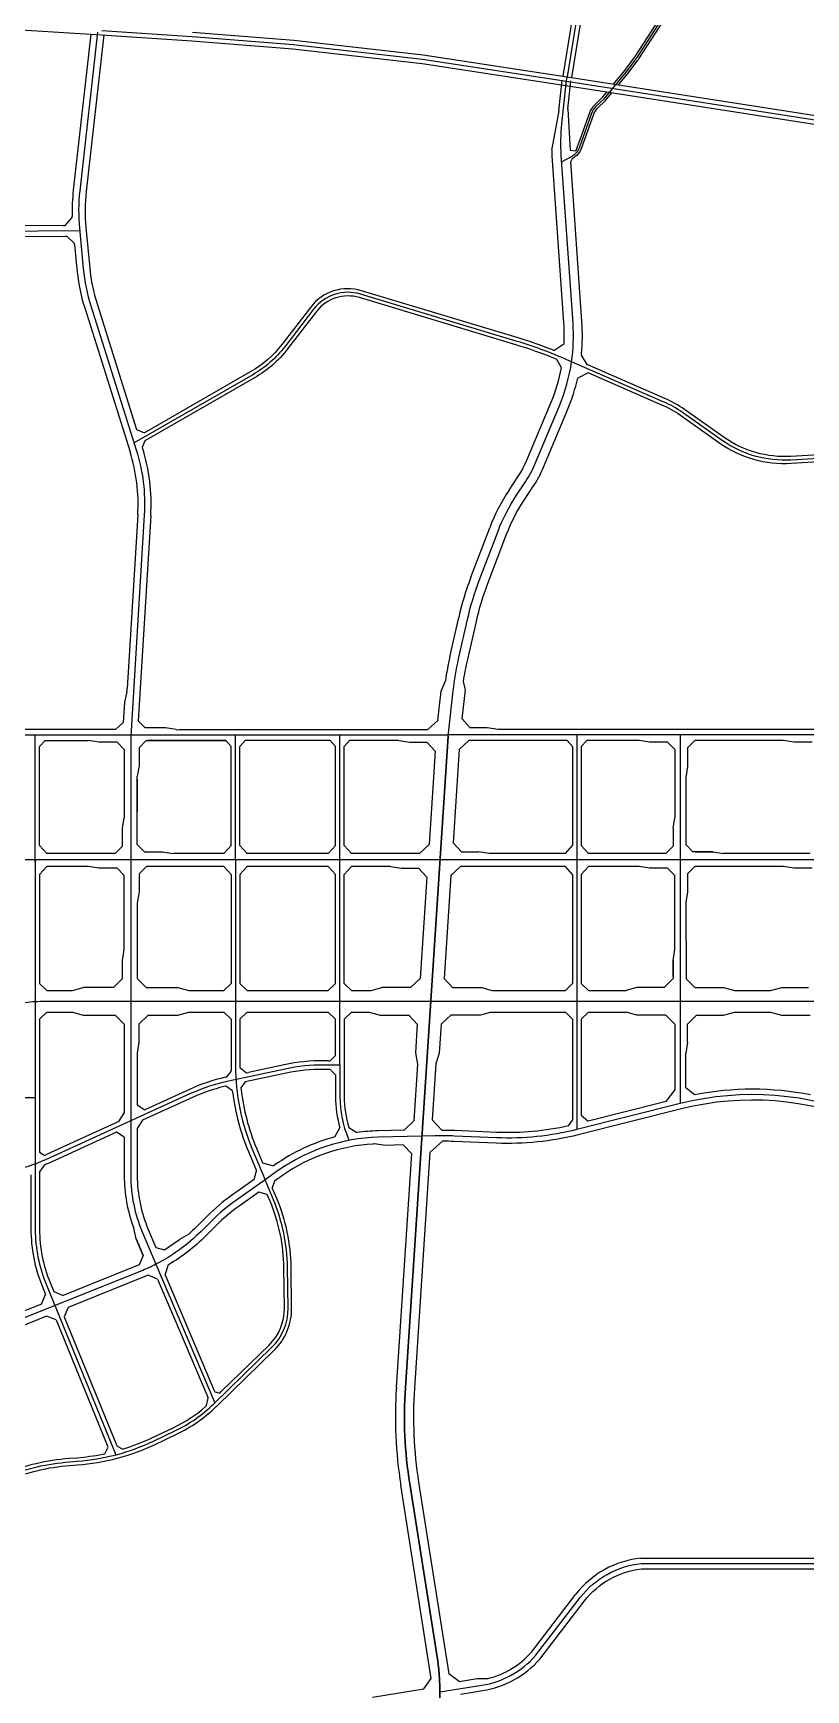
# Model space of a CAD drawing. Extents: x 529262 to 576451, y 2694391 to 2717535.
# Drawn here: x 544176 to 546315, y 2703886 to 2708469 of the extents above; entities that cross this region are included whole.
import ezdxf

# ---------------------------------------------------------------- set-up
doc = ezdxf.new("R2010")
doc.units = 0
doc.layers.add('RD-中线', color=40, linetype='Continuous')
doc.layers.add('RD-红线', color=7, linetype='Continuous')

msp = doc.modelspace()

# ---------------------------------------------------------------- linework, layer by layer
at = {"layer": 'RD-中线', "linetype": 'Continuous', "flags": 128}
for points in [[(545731.58, 2708859.048, -0.0442731), (545727.794, 2708806.159), (545653.962, 2708348.529)], [(544353.78, 2708472.279), (544304.683, 2708032.979, 0.05154768), (544303.831, 2707930.16), (544314.491, 2707817.936, 0.05273594), (544335.396, 2707714.855), (544460.973, 2707316.61, -0.09167627), (544483.212, 2707136.151), (544445.838, 2706524.547)]]:
    msp.add_lwpolyline(points, format="xyb", dxfattribs=at)
at = {"layer": 'RD-中线', "linetype": 'Continuous'}
for points in [[(545756.263, 2708287.869), (545818.22, 2708362.816), (545844.65, 2708398.002, 0.01728267), (545847.42, 2708401.968), (545927.281, 2708525.168), (545966.029, 2708581.979, 0.04719187), (545972.399, 2708593.522), (546003.819, 2708665.825, -0.01988451), (546006.238, 2708670.837), (546008.513, 2708675.108, -0.00101123), (546008.647, 2708675.358, -0.01927111), (546011.383, 2708680.006, -0.06109378), (546016.047, 2708685.627), (546019.021, 2708688.432, -0.06466787), (546025.279, 2708692.965), (546045.57, 2708703.993)], [(545756.263, 2708287.869), (545733.524, 2708266.138, 0.11708557), (545720.962, 2708246.752), (545688.07, 2708154.307, -0.18544048), (545664.737, 2708127.082), (545639.03, 2708113.187)]]:
    msp.add_lwpolyline(points, format="xyb", dxfattribs=at)
at = {"layer": 'RD-中线', "linetype": 'Continuous', "flags": 128}
msp.add_lwpolyline([(544365.941, 2708476.836), (544616.188, 2708460.513), (544895.958, 2708437.751), (545253.827, 2708397.314), (545663.914, 2708334.875), (547407.548, 2708063.644)], dxfattribs=at)
at = {"layer": 'RD-中线'}
for points in [[(545637.725, 2708131.957, -0.04345598), (545639.238, 2708218.692), (545651.771, 2708338.422)], [(545666.158, 2707560.128, 0.05329551), (545670.098, 2707666.344), (545637.725, 2708131.957)], [(544304.566, 2707922.418), (543614.432, 2707916.899, 0.15705368), (543527.124, 2707888.008), (543123.171, 2707592.786, -0.16696846), (542750.486, 2707477.45)], [(545666.158, 2707560.128), (545665.453, 2707560.435), (545647.063, 2707568.422, 0.02931271), (545515.062, 2707616.779), (545081.623, 2707747.323, 0.31135236), (544951.923, 2707705.613), (544871.973, 2707601.74, -0.09870744), (544783.63, 2707524.564), (544454.92, 2707335.806)], [(544514.668, 2702427.905), (544514.668, 2702476.573, -0.14939035), (544565.917, 2702644.272), (545205.154, 2703592.466, 0.19967486), (545295.556, 2703965.712), (545218.116, 2704456.373, -0.05558981), (545206.024, 2704722.107), (545324.422, 2706524.547), (545338.48, 2706650.274, -0.02794185), (545353.35, 2706738.372), (545378.103, 2706847.48, -0.03526835), (545410.723, 2706955.376), (545462.819, 2707092.079, -0.05594113), (545513.914, 2707191.22), (545538.544, 2707228.196, 0.04786355), (545565.613, 2707278.704), (545632.545, 2707438.65, 0.06327395), (545666.158, 2707560.128)], [(545324.422, 2706524.547), (545338.48, 2706650.274, -0.02794185), (545353.35, 2706738.372), (545378.103, 2706847.48, -0.03526835), (545410.723, 2706955.376), (545462.819, 2707092.079, -0.05594113), (545513.914, 2707191.22), (545538.544, 2707228.196, 0.04786355), (545565.613, 2707278.704), (545632.545, 2707438.65, 0.06327395), (545666.158, 2707560.128, 0.06327395)], [(550264.627, 2706079.927), (550191.774, 2706207.589, 0.17765068), (549928.469, 2706429.633), (549778.78, 2706484.097, -0.10921452), (549669.5, 2706553.606), (549519.445, 2706703.269, 0.10073015), (549419.569, 2706769.178), (549151.186, 2706877.159, -0.04934445), (549098.822, 2706904.496), (548663.471, 2707189.563, 0.13001508), (548517.891, 2707237.994), (547833.021, 2707280.91, 0.05508293), (547767.196, 2707277.783), (547531.59, 2707240.358, -0.09681446), (547416.564, 2707244.443), (547074.994, 2707323.888, 0.07215247), (546989.167, 2707331.156), (546273.513, 2707288.463, -0.17005121), (546082.763, 2707342.756), (545973.417, 2707419.862, 0.05114874), (545920.048, 2707449.853), (545666.158, 2707560.128)], [(544445.838, 2706527.547), (543688.152, 2706527.547, -0.0649995), (543525.209, 2706551.842, -0.08317855)], [(544445.838, 2706524.547), (544445.838, 2705795.904), (544445.838, 2705309.208, 0.10080271), (544477.703, 2705152.758), (544515.651, 2705063.464)], [(545324.422, 2706524.547), (545206.024, 2704722.107, 0.05558981), (545218.116, 2704456.373), (545295.556, 2703965.712, -0.19967486), (545205.154, 2703592.466), (544565.917, 2702644.272, 0.14939035), (544514.668, 2702476.573), (544514.668, 2702427.905)], [(546653.454, 2706527.383, 0.00071312), (546652.59, 2706527.41, 0.00750811), (546643.546, 2706527.871), (545324.476, 2706527.871)], [(544181.516, 2706181.904), (544181.516, 2705160.034, 0.09741454), (544211.314, 2705008.538), (544404.566, 2704536.298)], [(544735.699, 2706181.904), (544735.699, 2705612.782, 0.09976663), (544782.539, 2705380.375), (544817.605, 2705296.911)], [(543564.371, 2705708.936), (544167.597, 2705789.526, -0.02417681), (544196.076, 2705790.904), (546653.356, 2705790.904)], [(545024.716, 2705614.253), (544980.533, 2705614.542, 0.05401572), (544873.368, 2705603.64), (544716.743, 2705570.37, 0.05453743), (544613.453, 2705536.339), (544209.946, 2705352.629, -0.06496024), (544110.992, 2705322.29), (543829.193, 2705274.566, -0.04196532), (543762.402, 2705268.95), (543503.541, 2705268.95)], [(545024.716, 2705614.253), (545024.716, 2705527.283, 0.09976663), (545048.135, 2705411.079), (545050.239, 2705406.072)], [(546653.356, 2705397.686), (546486.795, 2705467.962, 0.16263704), (545967.082, 2705507.959, 0.00236721), (545967.082, 2705507.959)], [(545967.082, 2705507.959), (545680.386, 2705436.083, -0.07189609), (545458.386, 2705413.339), (545342.007, 2705418.165, 0.01666647), (545287.358, 2705418.609), (545251.717, 2705417.71)], [(545251.717, 2705417.71), (545130.749, 2705414.66, 0.14838193), (544855.103, 2705323.367), (544817.605, 2705296.911)], [(544817.605, 2705296.911), (544735.532, 2705239.004, 0.04236978), (544670.788, 2705184.567), (544640.278, 2705154.154, -0.07752852), (544515.651, 2705063.464, -0.02311308), (544473.619, 2705044.284), (544473.619, 2705044.284), (544126.068, 2704904.707, -0.08960876), (543847.453, 2704847.315), (543808.879, 2704846.371), (543416.254, 2704836.758), (542135.316, 2704836.758)], [(544678.61, 2704680.013), (544835.823, 2704832.85, 0.20590112), (544881.252, 2704942.313), (544879.825, 2705054.325, 0.09655045), (544840.833, 2705241.627), (544817.605, 2705296.911)], [(543808.879, 2704846.371), (543783.065, 2704648.927, 0.28778754), (543850.228, 2704504.295), (543907.262, 2704467.284, 0.24327477), (544044.405, 2704453.752), (544099.84, 2704475.825, -0.07570448), (544275.828, 2704516.625), (544297.89, 2704518.32, 0.09162716), (544508.666, 2704574.263), (544567.863, 2704602.289, 0.08246346), (544675.523, 2704677.012), (544678.61, 2704680.013)]]:
    msp.add_lwpolyline(points, format="xyb", dxfattribs=at)
for points in [[(545650.346, 2708324.803), (545653.958, 2708348.53)], [(545324.422, 2706527.547), (544445.838, 2706527.547)], [(545681.082, 2706527.547), (545681.082, 2705436.258)], [(545967.082, 2706527.547), (545967.082, 2706175.904), (545967.082, 2705507.959)], [(545024.716, 2705614.253), (545024.716, 2706181.904)], [(543894.544, 2705524.336), (544181.516, 2705524.336)], [(544515.651, 2705063.464), (544678.61, 2704680.013)]]:
    msp.add_lwpolyline(points, dxfattribs=at)
at = {"layer": 'RD-中线', "linetype": 'Continuous', "ltscale": 100}
for points in [[(544181.516, 2706175.904), (544181.516, 2706527.547)], [(544735.699, 2706181.904), (544735.699, 2706527.547)], [(545024.716, 2706181.904), (545024.716, 2706527.547)], [(546653.356, 2706181.904), (543596.737, 2706181.904)]]:
    msp.add_lwpolyline(points, dxfattribs=at)
msp.add_lwpolyline([(545301.617, 2703880.483), (545417.523, 2703898.661, 0.17533419), (545566.582, 2703980.618), (545689.977, 2704141.113, -0.20495126), (545858.795, 2704235.441), (546507.721, 2704235.614, -0.0987924), (546673.041, 2704176.622), (547068.356, 2703946.945, 0.09686381), (547195.315, 2703903.002, 0.09686381)], format="xyb", dxfattribs=at)
at = {"layer": 'RD-红线'}
for p, q in [((544427.838, 2705727.904), (544427.838, 2705481.104)), ((545200.116, 2705393.402), (545149.925, 2705392.136)), ((545200.116, 2705393.402), (545223.469, 2705369.086)), ((545181.078, 2704723.745), (545223.469, 2705369.086)), ((545242.81, 2704460.27), (545326.512, 2703929.937)), ((545858.015, 2704250.441), (546508.806, 2704250.614)), ((545554.995, 2703990.157), (545678.093, 2704150.265)), ((545355.107, 2703909.117), (545326.512, 2703929.937)), ((545355.107, 2703909.117), (545405.107, 2703916.959))]:
    msp.add_line(p, q, dxfattribs=at)
at = {"layer": 'RD-红线', "linetype": 'Continuous', "flags": 128}
for points in [[(545700.2, 2708710.467), (545642.098, 2708350.335)], [(545719.953, 2708682.22), (545665.825, 2708346.722)]]:
    msp.add_lwpolyline(points, dxfattribs=at)
at = {"layer": 'RD-红线', "linetype": 'Continuous'}
for points in [[(545782.169, 2708328.625), (545813.506, 2708366.531), (545839.853, 2708401.606, 0.01728267), (545842.386, 2708405.232), (545922.285, 2708528.49), (545961.072, 2708585.36, 0.04719187), (545966.896, 2708595.914), (545998.316, 2708668.216, -0.01988451), (546000.943, 2708673.658), (546003.218, 2708677.929, -0.00101123), (546003.363, 2708678.2, -0.01927111), (546006.334, 2708683.247, -0.03210762), (546009.073, 2708686.966)], [(545795.965, 2708326.479), (545822.933, 2708359.101), (545849.448, 2708394.398, 0.01728267), (545852.455, 2708398.704), (545932.278, 2708521.845), (545970.986, 2708578.598, 0.04719187), (545977.902, 2708591.131), (546009.322, 2708663.434, -0.01988451), (546011.534, 2708668.016), (546013.809, 2708672.287, -0.00101123), (546013.931, 2708672.515, -0.01927111), (546016.433, 2708676.765, -0.06109378), (546020.164, 2708681.262), (546023.005, 2708683.942)], [(545760.408, 2708283.532), (545737.669, 2708261.801, 0.11708557), (545726.615, 2708244.741), (545693.722, 2708152.295, -0.18275442), (545668.101, 2708122.083, -0.18275442)], [(545751.863, 2708291.964), (545729.379, 2708270.476, 0.11708557), (545715.309, 2708248.763), (545688.662, 2708173.871), (545682.991, 2708157.932), (545678.013, 2708143.94)]]:
    msp.add_lwpolyline(points, format="xyb", dxfattribs=at)
at = {"layer": 'RD-红线', "linetype": 'ByBlock', "ltscale": 8}
for points in [[(543872.848, 2708495.014), (544365.183, 2708464.86), (544615.311, 2708448.545), (544894.797, 2708425.806), (545252.249, 2708385.415), (545662.089, 2708323.015), (547406.126, 2708051.721)], [(544617.065, 2708472.482), (544897.118, 2708449.696), (545255.404, 2708409.212), (545665.739, 2708346.736), (547408.97, 2708075.567)]]:
    msp.add_lwpolyline(points, dxfattribs=at)
at = {"layer": 'RD-红线'}
for points in [[(544335.045, 2708466.706), (544286.795, 2708034.978, 0.03492615), (544283.798, 2707962.762)], [(544371.02, 2708464.479), (544322.572, 2708030.98, 0.05154768), (544321.75, 2707931.863), (544332.411, 2707819.638, 0.05273594), (544352.563, 2707720.268), (544462.06, 2707373.016)], [(545645.335, 2707608.859, 0.03119184), (545644.918, 2707668.064), (545612.785, 2708130.223, -0.00963085), (545611.771, 2708150.421, -0.00963085)], [(545662.491, 2708146.133), (545678.013, 2708143.94, 0.81640131)], [(545668.101, 2708122.083), (545663.997, 2708114.53, 0.29142631)], [(545693.367, 2707581.993, 0.04272122), (545694.797, 2707671.532), (545663.997, 2708114.53)], [(544259.008, 2707937.054), (544264.079, 2707937.094), (544283.9, 2707959.776), (544283.798, 2707962.762, 0.42018726)], [(544259.008, 2707937.054), (543614.312, 2707931.898, 0.15705368), (543518.273, 2707900.119), (543343.915, 2707772.692)], [(544265.002, 2707907.101), (543614.552, 2707901.899, 0.15705368), (543535.975, 2707875.898), (543336.663, 2707730.234)], [(544290.09, 2707884.466), (544289.847, 2707887.031), (544269.76, 2707907.139), (544265.002, 2707907.101, 0.38903807)], [(544296.572, 2707816.234, 0.05273594), (544318.229, 2707709.442)], [(545617.254, 2707591.588), (545611.67, 2707593.879, 0.02050271), (545517.945, 2707626.354), (545084.507, 2707756.898, 0.31135236), (544943.999, 2707711.713), (544864.049, 2707607.84, -0.09870744), (544778.651, 2707533.236), (544484.085, 2707364.085)], [(545625.606, 2707566.599), (545621.503, 2707568.37, 0.02438787), (545512.178, 2707607.203), (545078.74, 2707737.747, 0.31135236), (544959.848, 2707699.514), (544879.898, 2707595.641, -0.09870744), (544788.61, 2707515.892), (544484.349, 2707341.174)], [(545617.254, 2707591.588), (545644.847, 2707610.237, 0.5358263)], [(545638.133, 2707543.95), (545625.606, 2707566.599, 0.35052992)], [(545693.367, 2707581.993), (545693.014, 2707578.729), (545708.715, 2707552.546), (545711.261, 2707551.44, 0.3265142)], [(546553.007, 2707315.154), (546272.918, 2707298.446, -0.17005121), (546088.526, 2707350.929), (545979.18, 2707428.035, 0.05114874), (545924.032, 2707459.025), (545711.261, 2707551.44)], [(545366.977, 2706675.522, -0.0188191), (545377.731, 2706732.841), (545402.483, 2706841.949, -0.03526835), (545434.084, 2706946.473), (545486.18, 2707083.176, -0.05594113), (545534.72, 2707177.361), (545559.35, 2707214.336, 0.04786355), (545588.675, 2707269.054), (545655.607, 2707428.999, 0.04319566), (545683.227, 2707515.225)], [(545609.483, 2707448.3, 0.05269767), (545638.133, 2707543.95)], [(545711.871, 2707529.371), (545683.227, 2707515.225, 0.46983604)], [(546568.562, 2707296.047), (546274.109, 2707278.481, -0.17005121), (546077, 2707334.584), (545967.654, 2707411.69, 0.05114874), (545916.064, 2707440.68), (545711.871, 2707529.371)], [(544462.06, 2707373.016), (544484.085, 2707364.085, 0.47892937)], [(544484.349, 2707341.174), (544477.762, 2707323.222, 0.35232962)], [(544501.179, 2707135.067, 0.09167627), (544478.14, 2707322.023)], [(544465.245, 2707137.234, 0.09167627), (544443.806, 2707311.197)], [(545517.738, 2707242.055, 0.04786355), (545542.551, 2707288.355)], [(545493.107, 2707205.08, 0.05594113), (545439.458, 2707100.982)], [(545387.362, 2706964.278, 0.03526835), (545353.722, 2706853.011)], [(545328.97, 2706743.903, 0.02037317), (545316.783, 2706677.813)], [(544435.341, 2706647.873, 0.04131065), (544435.846, 2706656.134)], [(544571.668, 2706542.547, 0.04131065), (544579.945, 2706542.547)], [(544208.516, 2706512.547), (544193.516, 2706495.547, 0.41421356)], [(544723.699, 2706495.547), (544708.699, 2706512.547, 0.41421356)], [(544762.699, 2706512.547), (544747.699, 2706495.547, 0.41421356)], [(545012.716, 2706495.547), (544997.716, 2706512.547, 0.41421356)], [(545051.716, 2706512.547), (545036.716, 2706495.547, 0.41421356)], [(545669.082, 2706495.547), (545654.082, 2706512.547, 0.41421356)], [(545708.082, 2706512.547), (545693.082, 2706495.547, 0.41421356)], [(544193.516, 2706221.904), (544213.516, 2706199.904, 0.41421356)], [(544703.699, 2706199.904), (544723.699, 2706221.904, 0.41421356)], [(544747.699, 2706221.904), (544767.699, 2706199.904, 0.41421356)], [(544992.716, 2706199.904), (545012.716, 2706221.904, 0.41421356)], [(545036.716, 2706221.904), (545056.716, 2706199.904, 0.41421356)], [(545649.082, 2706199.904), (545669.082, 2706221.904, 0.41421356)], [(545693.082, 2706221.904), (545713.082, 2706199.904, 0.41421356)], [(544213.516, 2706163.904), (544193.516, 2706141.904, 0.41421356)], [(544723.699, 2706141.904), (544703.699, 2706163.904, 0.41421356)], [(544767.699, 2706163.904), (544747.699, 2706141.904, 0.41421356)], [(545012.716, 2706141.904), (544992.716, 2706163.904, 0.41421356)], [(545056.716, 2706163.904), (545036.716, 2706141.904, 0.41421356)], [(545669.082, 2706141.904), (545649.082, 2706163.904, 0.41421356)], [(545713.082, 2706163.904), (545693.082, 2706141.904, 0.41421356)], [(544193.516, 2705839.904), (544213.516, 2705820.904, 0.41421356)], [(544703.699, 2705820.904), (544723.699, 2705839.904, 0.41421356)], [(544747.699, 2705839.904), (544767.699, 2705820.904, 0.41421356)], [(544992.716, 2705820.904), (545012.716, 2705839.904, 0.41421356)], [(545036.716, 2705839.904), (545056.716, 2705820.904, 0.41421356)], [(545649.082, 2705820.904), (545669.082, 2705839.904, 0.41421356)], [(545693.082, 2705839.904), (545713.082, 2705820.904, 0.41421356)], [(544213.516, 2705760.904), (544193.516, 2705741.904, 0.41421356)], [(544723.699, 2705741.904), (544703.699, 2705760.904, 0.41421356)], [(544767.699, 2705760.904), (544747.699, 2705741.904, 0.41421356)], [(545012.716, 2705741.904), (544992.716, 2705760.904, 0.41421356)], [(545056.716, 2705760.904), (545036.716, 2705741.904, 0.41421356)], [(545669.082, 2705741.904), (545649.082, 2705760.904, 0.41421356)], [(545713.082, 2705760.904), (545693.082, 2705741.904, 0.41421356)], [(544193.516, 2705741.904), (544193.516, 2705373.874), (544207.66, 2705364.773), (544214.731, 2705367.993, 0.54566498)], [(544723.699, 2705741.904), (544723.699, 2705612.782, 0.0049376), (544723.819, 2705600.695)], [(545036.716, 2705741.904), (545036.716, 2705527.283, 0.07558439), (545049.729, 2705441.688, 0.07558439)], [(544992.585, 2705626.463), (544980.611, 2705626.542, 0.05401572), (544870.875, 2705615.378), (544771.855, 2705594.345)], [(544708.214, 2705580.788, 0.05151228), (544608.48, 2705547.261), (544485.054, 2705491.066)], [(544708.214, 2705580.788), (544712.099, 2705581.631), (544723.924, 2705596.7), (544723.819, 2705600.695, 0.3563196)], [(544747.699, 2705613.908), (544747.755, 2705607.608), (544765.838, 2705593.067), (544771.855, 2705594.345, 0.47693438)], [(544992.847, 2705602.461), (544980.454, 2705602.542, 0.05401572), (544875.861, 2705591.902), (544767.109, 2705568.801)], [(545012.716, 2705587.429), (544997.814, 2705602.428), (544992.847, 2705602.461, 0.41229708)], [(545012.716, 2705587.429), (545012.716, 2705527.283, 0.07058017), (545025.027, 2705440.504, 0.07058017)], [(545239.774, 2705617.31), (545229.445, 2705460.059), (545202.814, 2705434.483), (545130.295, 2705432.654, 0.02844845), (545071.596, 2705427.824)], [(544703.631, 2705555.049, 0.04631357), (544618.425, 2705525.418), (544478.479, 2705461.703)], [(544728.276, 2705538.074), (544727.657, 2705543.511), (544709.315, 2705556.381), (544703.631, 2705555.049, 0.44973573)], [(544728.276, 2705538.074, 0.06895229), (544771.475, 2705375.726), (544794.199, 2705321.64)], [(544767.109, 2705568.801), (544762.69, 2705567.863), (544750.906, 2705551.632), (544751.391, 2705547, 0.38602318)], [(544751.391, 2705547, 0.07153232), (544793.602, 2705385.023), (544810.868, 2705343.926)], [(546328.016, 2705532.039, 0.0969328), (546006.336, 2705532.075)], [(544463.838, 2705504.718), (544485.054, 2705491.066, 0.54566498)], [(545970.73, 2705493.409), (545684.034, 2705421.533, -0.07189609), (545457.765, 2705398.352), (545385.064, 2705401.367)], [(546628.356, 2705234.618), (546628.356, 2705366.954), (546605.322, 2705401.672), (546480.964, 2705454.142, 0.16263704), (545970.73, 2705493.409)], [(544413.197, 2705458.351), (544427.838, 2705481.104, 0.29394146)], [(544478.479, 2705461.703), (544463.838, 2705438.95, 0.29394146)], [(544463.838, 2705438.95), (544463.838, 2705309.208, 0.10080269), (544494.269, 2705159.798)], [(545010.929, 2705415.606), (545025.027, 2705440.504, 0.4210657)], [(545049.729, 2705441.688), (545071.596, 2705427.824, 0.36729853)], [(545279.774, 2705463.432), (545307.897, 2705433.869, 0.4362067)], [(545657.684, 2705446.114, -0.06546594), (545459.008, 2705428.326), (545342.629, 2705433.152, 0.01040208), (545307.897, 2705433.869, 0.01040208)], [(545657.684, 2705446.114), (545669.082, 2705462.216, 0.35113839)], [(545693.082, 2705475.502), (545712.095, 2705459.497, 0.48813357)], [(544406.623, 2705428.988), (544214.918, 2705341.708, -0.00423368), (544208.544, 2705338.87)], [(544427.838, 2705415.336), (544406.623, 2705428.988, 0.54566498)], [(544427.838, 2705415.336), (544427.838, 2705309.208, 0.08914715), (544453.997, 2705163.659, 0.08529653)], [(545010.929, 2705415.606, 0.08921657), (544844.726, 2705338.075), (544840.837, 2705335.331)], [(545117.094, 2705396.103, 0.14090493), (544865.48, 2705308.659)], [(545120.14, 2705396.402, 0.01525405), (545117.094, 2705396.103)], [(545308.653, 2705403.869), (545273.795, 2705372.408, 0.39046516)], [(545385.064, 2705401.367), (545341.386, 2705403.178, 0.01016862), (545308.653, 2705403.869, 0.01016862)], [(544169.516, 2705310.735), (544169.516, 2705160.034, 0.09741454), (544200.208, 2705003.994), (544210.197, 2704979.584)], [(544193.516, 2705319.237), (544193.516, 2705160.034, 0.09741454), (544222.42, 2705013.083), (544232.568, 2704988.286)], [(544787.291, 2705297.551), (544794.199, 2705321.64, 0.35208023)], [(544810.868, 2705343.926), (544840.837, 2705335.331, 0.47920217)], [(544787.291, 2705297.551), (544725.155, 2705253.712, 0.04236978), (544658.08, 2705197.315), (544627.57, 2705166.902, -0.01503535), (544606.439, 2705147.067, -0.01503535)], [(544800.711, 2705262.962), (544745.909, 2705224.296, 0.04236978), (544683.496, 2705171.819), (544674.368, 2705162.721)], [(544685.581, 2704672.843), (544842.793, 2704825.68, 0.20590112), (544891.251, 2704942.441), (544889.824, 2705054.452, 0.09655045), (544850.052, 2705245.5), (544837.739, 2705274.807)], [(544697.248, 2704712.078), (544828.852, 2704840.02, 0.20590112), (544871.253, 2704942.186), (544869.825, 2705054.198, 0.09655045), (544831.613, 2705237.753), (544823.649, 2705256.709)], [(544823.649, 2705256.709), (544800.711, 2705262.962, 0.47920217)], [(544843.381, 2705293.068), (544837.739, 2705274.807, 0.35208023)], [(544674.368, 2705162.721), (544652.986, 2705141.406, -0.06267754), (544550.683, 2705062.233, -0.06267754)], [(544493.604, 2705033.128, -0.00694489), (544480.327, 2705027.58), (544350.45, 2704975.421)], [(544519.977, 2705022.605), (544493.604, 2705033.128, 0.41650351)], [(544232.568, 2704988.286), (544258.532, 2704977.301, 0.41229752)], [(544199.141, 2704953.45), (544119.36, 2704921.41, -0.0631442), (543929.028, 2704871.64, -0.0631442)], [(544199.141, 2704953.45), (544210.197, 2704979.584, 0.4161322)], [(544272.41, 2704944.08), (544261.353, 2704917.946, 0.4161322)], [(544213.019, 2704920.229), (544132.776, 2704888.003, -0.04374104)], [(544238.982, 2704909.244), (544213.019, 2704920.229, 0.41229752)], [(544132.776, 2704888.003, -0.08960867), (543847.892, 2704829.321), (543836.629, 2704829.045), (543814.042, 2704808.724), (543792.984, 2704647.652, 0.28774662), (543855.672, 2704512.683), (543912.705, 2704475.672, 0.24327477), (544040.705, 2704463.043), (544096.14, 2704485.115, -0.07570448), (544275.062, 2704526.595), (544297.123, 2704528.29, 0.03023814), (544367.751, 2704538.038)], [(544676.221, 2704716.315), (544678.866, 2704710.092), (544692.154, 2704707.126), (544697.248, 2704712.078, 0.5270556)], [(545181.078, 2704723.745, 0.05558981), (545193.422, 2704452.475)], [(545230.97, 2704720.468, 0.05558981), (545242.81, 2704460.27)], [(543795.127, 2704547.067, 0.11281998), (543844.784, 2704495.906), (543901.818, 2704458.895, 0.24327477), (544048.104, 2704444.461), (544103.539, 2704466.534, -0.07570448), (544276.594, 2704506.654), (544298.656, 2704508.349, 0.09162716), (544512.945, 2704565.225), (544572.142, 2704593.251, 0.08246346), (544682.494, 2704669.842), (544685.581, 2704672.843)], [(544428.28, 2704553.531, 0.03466965), (544504.387, 2704583.301), (544563.584, 2704611.327, 0.06859485), (544652.723, 2704669.62, 0.06859485)], [(544652.723, 2704669.62), (544655.706, 2704672.27), (544659.999, 2704693.126), (544658.792, 2704695.966, 0.32488825)], [(544367.751, 2704538.038), (544373.715, 2704539.296), (544382.966, 2704557.398), (544380.876, 2704562.505, 0.47127692)], [(544406.241, 2704563.891), (544407.783, 2704560.122), (544423.741, 2704552.149), (544428.28, 2704553.531, 0.38956591)], [(545359.086, 2703874.313), (545392.353, 2703879.53), (545419.847, 2703883.843, 0.17581901), (545578.179, 2703971.092), (545701.862, 2704131.961, -0.20406345), (545859.599, 2704220.441), (546506.619, 2704220.614, -0.09821664), (546665.419, 2704163.703), (547060.82, 2703933.975, 0.00438001), (547066.377, 2703930.811, 0.00438001)]]:
    msp.add_lwpolyline(points, format="xyb", dxfattribs=at)
for points in [[(545630.971, 2708254.978), (545639.837, 2708339.671)], [(545655.562, 2708259.373), (545663.706, 2708337.173)], [(545630.971, 2708254.978), (545611.771, 2708150.421)], [(545655.562, 2708259.373), (545661.548, 2708161.532), (545662.491, 2708146.133)], [(544290.09, 2707884.466), (544296.572, 2707816.234)], [(544318.229, 2707709.442), (544443.806, 2707311.197)], [(545542.551, 2707288.355), (545609.483, 2707448.3)], [(544477.762, 2707323.222), (544478.14, 2707322.023)], [(545493.107, 2707205.08), (545517.738, 2707242.055)], [(544465.245, 2707137.234), (544435.846, 2706656.134)], [(544501.179, 2707135.067), (544466.482, 2706567.267)], [(545387.362, 2706964.278), (545439.458, 2707100.982)], [(545328.97, 2706743.903), (545353.722, 2706853.011)], [(545305.007, 2706648.914), (545316.783, 2706677.813)], [(544435.341, 2706647.873), (544428.274, 2706617.99)], [(545295.892, 2706567.392), (545305.007, 2706648.914)], [(545363.09, 2706572.359), (545372.095, 2706652.895)], [(545372.095, 2706652.895), (545366.977, 2706675.522)], [(546641.138, 2706642.662), (546627.528, 2706567.15), (546598.093, 2706542.547), (545462.475, 2706542.547)], [(544428.274, 2706617.99), (544424.883, 2706562.509)], [(544403.664, 2706542.547), (543688.29, 2706542.547)], [(544403.664, 2706542.547), (544424.883, 2706562.509)], [(544485.263, 2706547.304), (544466.482, 2706567.267)], [(544541.887, 2706547.304), (544485.263, 2706547.304)], [(544571.668, 2706542.547), (544541.887, 2706547.304)], [(544579.945, 2706542.547), (545268.114, 2706542.547)], [(545295.892, 2706567.392), (545268.114, 2706542.547)], [(545385.312, 2706547.552), (545363.09, 2706572.359)], [(545432.293, 2706547.624), (545385.312, 2706547.552)], [(545431.73, 2706547.623), (545385.312, 2706547.552)], [(545462.475, 2706542.547), (545432.293, 2706547.624)], [(544193.516, 2706221.904), (544193.516, 2706495.547)], [(544357.606, 2706507.547), (544328.705, 2706512.547)], [(544407.838, 2706507.547), (544357.606, 2706507.547)], [(544708.699, 2706512.547), (544493.395, 2706512.547)], [(544723.699, 2706221.904), (544723.699, 2706495.547)], [(544747.699, 2706221.904), (544747.699, 2706495.547)], [(544997.716, 2706512.547), (544762.699, 2706512.547)], [(545012.716, 2706221.904), (545012.716, 2706495.547)], [(545036.716, 2706221.904), (545036.716, 2706495.547)], [(545188.126, 2706512.547), (545051.716, 2706512.547)], [(545218.126, 2706507.547), (545265.235, 2706507.547), (545288.596, 2706482.6), (545271.665, 2706224.851), (545245.026, 2706199.904), (545056.716, 2706199.904)], [(545188.126, 2706512.547), (545218.126, 2706507.547)], [(545654.082, 2706512.547), (545381.705, 2706512.547), (545355.067, 2706487.6), (545338.126, 2706229.698), (545361.487, 2706204.789), (545408.717, 2706204.861)], [(545669.082, 2706495.547), (545669.082, 2706221.904)], [(545693.082, 2706495.547), (545693.082, 2706221.904)], [(545853.181, 2706512.547), (545708.082, 2706512.547)], [(545882.082, 2706507.547), (545853.181, 2706512.547)], [(545932.082, 2706507.547), (545882.082, 2706507.547)], [(545932.082, 2706507.547), (545952.082, 2706487.547)], [(545987.082, 2706492.547), (546007.082, 2706512.547)], [(546252.082, 2706512.547), (546007.082, 2706512.547)], [(546282.082, 2706507.547), (546252.082, 2706512.547)], [(546332.136, 2706507.547), (546282.082, 2706507.547)], [(544468.838, 2706492.547), (544468.838, 2706442.547)], [(545952.082, 2706487.547), (545952.082, 2706298.806)], [(545987.082, 2706492.547), (545987.082, 2706440.547)], [(544427.838, 2706405.547), (544427.838, 2706315.181)], [(544468.838, 2706442.547), (544463.838, 2706413.645)], [(544463.838, 2706405.547), (544463.838, 2706315.181)], [(545987.082, 2706440.547), (545982.082, 2706410.547)], [(545982.082, 2706410.547), (545982.082, 2706224.904)], [(544422.838, 2706269.904), (544427.838, 2706298.806)], [(544422.838, 2706219.904), (544422.838, 2706269.904)], [(545947.082, 2706269.904), (545952.082, 2706298.806)], [(546002.082, 2706204.904), (545982.082, 2706224.904)], [(544483.838, 2706204.904), (544533.838, 2706204.904)], [(544533.838, 2706204.904), (544562.74, 2706199.904)], [(545438.186, 2706199.904), (545408.717, 2706204.861)], [(546008.082, 2706204.904), (546058.082, 2706204.904)], [(546058.082, 2706204.904), (546086.984, 2706199.904)], [(544193.516, 2706141.904), (544193.516, 2705839.904)], [(544357.838, 2706158.904), (544328.937, 2706163.904)], [(544407.838, 2706158.904), (544357.838, 2706158.904)], [(544489.071, 2706163.904), (544469.071, 2706143.904)], [(544469.071, 2706143.904), (544469.071, 2706093.904)], [(544703.699, 2706163.904), (544489.071, 2706163.904)], [(544723.699, 2706141.904), (544723.699, 2705839.904)], [(544747.699, 2706141.904), (544747.699, 2705839.904)], [(545012.716, 2705839.904), (545012.716, 2706141.904)], [(545036.716, 2705839.904), (545036.716, 2706141.904)], [(545165.224, 2706163.904), (545195.224, 2706158.904)], [(545195.224, 2706158.904), (545242.333, 2706158.904)], [(545242.333, 2706158.904), (545265.694, 2706133.958)], [(545265.694, 2706133.958), (545247.295, 2705853.851)], [(545332.165, 2706138.958), (545313.437, 2705853.851)], [(545358.804, 2706163.904), (545332.165, 2706138.958)], [(545649.082, 2706163.904), (545358.804, 2706163.904)], [(545669.082, 2706141.904), (545669.082, 2705839.904)], [(545693.082, 2706141.904), (545693.082, 2705839.904)], [(545882.082, 2706158.904), (545853.181, 2706163.904)], [(545932.082, 2706158.904), (545882.082, 2706158.904)], [(545987.082, 2706143.904), (545987.082, 2706093.904)], [(546282.082, 2706158.904), (546253.181, 2706163.904)], [(544469.071, 2706093.904), (544463.838, 2706063.661)], [(545987.082, 2706093.904), (545982.082, 2706063.904)], [(544463.838, 2706063.904), (544463.838, 2705853.904), (544488.838, 2705828.904), (544576.579, 2705828.904)], [(545982.082, 2706063.904), (545983.296, 2705852.69)], [(544423.098, 2705903.904), (544427.838, 2705933.904)], [(544423.098, 2705853.904), (544423.098, 2705903.904)], [(545947.082, 2705903.904), (545952.082, 2705933.904)], [(545947.082, 2705903.904), (545947.082, 2705853.904)], [(545947.082, 2705859.904), (545947.082, 2705903.904)], [(544398.098, 2705828.904), (544423.098, 2705853.904)], [(545247.295, 2705853.851), (545220.656, 2705828.904)], [(545313.437, 2705853.851), (545336.798, 2705828.904)], [(545922.082, 2705828.904), (545947.082, 2705853.904)], [(546007.082, 2705828.904), (545983.296, 2705852.69)], [(544213.516, 2705820.904), (544284.523, 2705820.904)], [(544284.523, 2705820.904), (544314.52, 2705828.904)], [(544398.098, 2705828.904), (544314.52, 2705828.904)], [(544576.579, 2705828.904), (544606.579, 2705820.904)], [(544606.579, 2705820.904), (544703.699, 2705820.904)], [(544767.699, 2705820.904), (544992.716, 2705820.904)], [(545056.716, 2705820.904), (545111.091, 2705820.904)], [(545111.064, 2705820.904), (545141.064, 2705828.904)], [(545220.656, 2705828.904), (545141.064, 2705828.904)], [(545336.798, 2705828.904), (545416.391, 2705828.904)], [(545416.391, 2705828.904), (545446.417, 2705820.904)], [(545446.417, 2705820.904), (545649.082, 2705820.904)], [(545713.082, 2705820.904), (545817.082, 2705820.904)], [(545847.082, 2705828.904), (545817.082, 2705820.904)], [(545922.082, 2705828.904), (545847.082, 2705828.904)], [(546007.082, 2705828.904), (546087.082, 2705828.904)], [(546087.082, 2705828.904), (546117.082, 2705820.904)], [(546117.082, 2705820.904), (546217.082, 2705820.904)], [(546217.082, 2705820.904), (546248.109, 2705828.904)], [(546248.109, 2705828.904), (546322.082, 2705828.904)], [(544213.516, 2705760.904), (544284.523, 2705760.904)], [(544284.52, 2705760.904), (544314.52, 2705752.904)], [(544576.579, 2705752.904), (544606.579, 2705760.904)], [(544606.579, 2705760.904), (544703.699, 2705760.904)], [(544767.699, 2705760.904), (544992.716, 2705760.904)], [(545056.716, 2705760.904), (545106.139, 2705760.904)], [(545106.139, 2705760.904), (545136.139, 2705752.904)], [(545411.396, 2705752.904), (545441.396, 2705760.904)], [(545441.371, 2705760.904), (545649.082, 2705760.904)], [(545713.082, 2705760.904), (545817.082, 2705760.904)], [(545847.082, 2705752.904), (545817.082, 2705760.904)], [(546087.082, 2705752.904), (546117.082, 2705760.904)], [(546117.082, 2705760.904), (546217.082, 2705760.904)], [(546217.082, 2705760.904), (546247.082, 2705752.904)], [(544314.52, 2705752.904), (544402.838, 2705752.904), (544427.838, 2705727.904)], [(544468.579, 2705727.904), (544493.579, 2705752.904)], [(544468.579, 2705727.904), (544468.579, 2705677.904)], [(544493.579, 2705752.904), (544576.579, 2705752.904)], [(544747.699, 2705741.904), (544747.699, 2705613.908)], [(544992.585, 2705626.463), (544997.618, 2705626.43), (545012.716, 2705641.43), (545012.716, 2705741.904)], [(545136.139, 2705752.904), (545215.664, 2705752.904), (545239.025, 2705727.958), (545233.8, 2705648.419)], [(545411.371, 2705752.904), (545331.806, 2705752.904), (545305.167, 2705727.958), (545299.891, 2705647.63)], [(545669.082, 2705741.904), (545669.082, 2705462.216)], [(545693.082, 2705741.904), (545693.082, 2705475.502)], [(545927.082, 2705752.904), (545847.082, 2705752.904)], [(545952.082, 2705727.904), (545927.082, 2705752.904)], [(545952.082, 2705727.904), (545952.082, 2705544.663)], [(545987.082, 2705727.904), (546012.082, 2705752.904)], [(545987.082, 2705677.904), (545987.082, 2705727.904)], [(546012.082, 2705752.904), (546087.082, 2705752.904)], [(546247.082, 2705752.904), (546327.082, 2705752.904)], [(544468.579, 2705677.904), (544463.838, 2705647.904)], [(545987.082, 2705677.904), (545982.082, 2705647.904)], [(544463.838, 2705647.904), (544463.838, 2705504.718)], [(545233.8, 2705648.419), (545239.774, 2705617.31)], [(545299.891, 2705647.63), (545289.947, 2705618.302)], [(545982.082, 2705551.958), (545982.082, 2705647.904)], [(545239.669, 2705615.711), (545239.608, 2705614.781)], [(545289.947, 2705618.302), (545279.774, 2705463.432)], [(545927.833, 2705513.583), (545952.082, 2705544.663)], [(546006.336, 2705532.075), (545982.082, 2705551.958)], [(545927.833, 2705513.583), (545712.095, 2705459.497)], [(544413.197, 2705458.351), (544214.731, 2705367.993)], [(545149.925, 2705392.136), (545120.14, 2705396.402)], [(545273.795, 2705372.408), (545230.97, 2704720.468)], [(544208.544, 2705338.87), (544205.673, 2705337.647), (544193.516, 2705319.237)], [(544865.48, 2705308.659), (544843.381, 2705293.068)], [(544460.719, 2705133.919), (544453.942, 2705163.636)], [(544460.719, 2705133.919), (544480.275, 2705087.902), (544469.538, 2705062.042), (544336.651, 2705008.674)], [(544480.275, 2705087.902), (544460.719, 2705133.919)], [(544494.269, 2705159.798), (544515.509, 2705109.819), (544539.667, 2705102.952), (544580.574, 2705131.849)], [(544606.439, 2705147.067), (544580.574, 2705131.849)], [(544541.192, 2705034.046), (544550.732, 2705062.379)], [(544541.192, 2705034.046), (544676.221, 2704716.315)], [(544336.651, 2705008.674), (544258.532, 2704977.301)], [(544519.977, 2705022.605), (544577.674, 2704886.84)], [(544350.45, 2704975.421), (544272.41, 2704944.08)], [(544238.982, 2704909.244), (544380.876, 2704562.505)], [(544261.353, 2704917.946), (544406.241, 2704563.891)], [(544577.674, 2704886.84), (544658.792, 2704695.966)], [(545405.107, 2703916.959), (545435.107, 2703917.491)]]:
    msp.add_lwpolyline(points, dxfattribs=at)
at = {"layer": 'RD-红线', "linetype": 'Continuous'}
for points in [[(545751.863, 2708291.964), (545764.378, 2708307.103)], [(545760.408, 2708283.532), (545762.99, 2708286.591)], [(545762.99, 2708286.591), (545778.174, 2708304.957)]]:
    msp.add_lwpolyline(points, dxfattribs=at)
at = {"layer": 'RD-红线', "linetype": 'Continuous', "ltscale": 100}
for points in [[(544208.516, 2706512.547), (544328.705, 2706512.547)], [(544427.838, 2706487.547), (544407.838, 2706507.547)], [(544488.838, 2706512.547), (544708.699, 2706512.547)], [(544427.838, 2706487.547), (544427.838, 2706298.806)], [(544463.838, 2706224.904), (544463.838, 2706413.645)], [(545947.082, 2706269.904), (545947.082, 2706219.904)], [(544422.838, 2706219.904), (544402.838, 2706199.904)], [(544483.838, 2706204.904), (544463.838, 2706224.904)], [(545947.082, 2706219.904), (545927.082, 2706199.904)], [(544402.838, 2706199.904), (544213.516, 2706199.904)], [(544703.699, 2706199.904), (544562.74, 2706199.904)], [(544992.716, 2706199.904), (544767.699, 2706199.904)], [(545649.082, 2706199.904), (545438.186, 2706199.904)], [(545927.082, 2706199.904), (545713.082, 2706199.904)], [(546058.082, 2706204.904), (546002.082, 2706204.904)], [(546327.082, 2706199.904), (546086.984, 2706199.904)], [(544328.937, 2706163.904), (544213.516, 2706163.904)], [(544427.838, 2706138.904), (544407.838, 2706158.904)], [(544427.838, 2705933.904), (544427.838, 2706138.904)], [(544992.716, 2706163.904), (544767.699, 2706163.904)], [(545165.224, 2706163.904), (545056.716, 2706163.904)], [(545853.181, 2706163.904), (545713.082, 2706163.904)], [(545952.082, 2706138.904), (545932.082, 2706158.904)], [(545952.082, 2705933.904), (545952.082, 2706138.904)], [(546253.181, 2706163.904), (546007.082, 2706163.904)], [(546332.082, 2706158.904), (546282.082, 2706158.904)], [(545114.991, 2703865.853), (545257.114, 2703888.562), (545277.903, 2703917.201), (545193.422, 2704452.475)]]:
    msp.add_lwpolyline(points, dxfattribs=at)
at = {"layer": 'RD-红线', "ltscale": 100}
for points in [[(544468.838, 2706492.547), (544488.838, 2706512.547)], [(545987.082, 2706143.904), (546007.082, 2706163.904)]]:
    msp.add_lwpolyline(points, dxfattribs=at)
at = {"layer": 'RD-红线'}
for centre, radius, start, end in [((545884.615, 2703991.003), 260.798, 95.854005, 142.361977), ((545378.787, 2704145.642), 235, 283.866561, 318.574926)]:
    msp.add_arc(centre, radius, start, end, dxfattribs=at)

doc.saveas('drawing.dxf')
